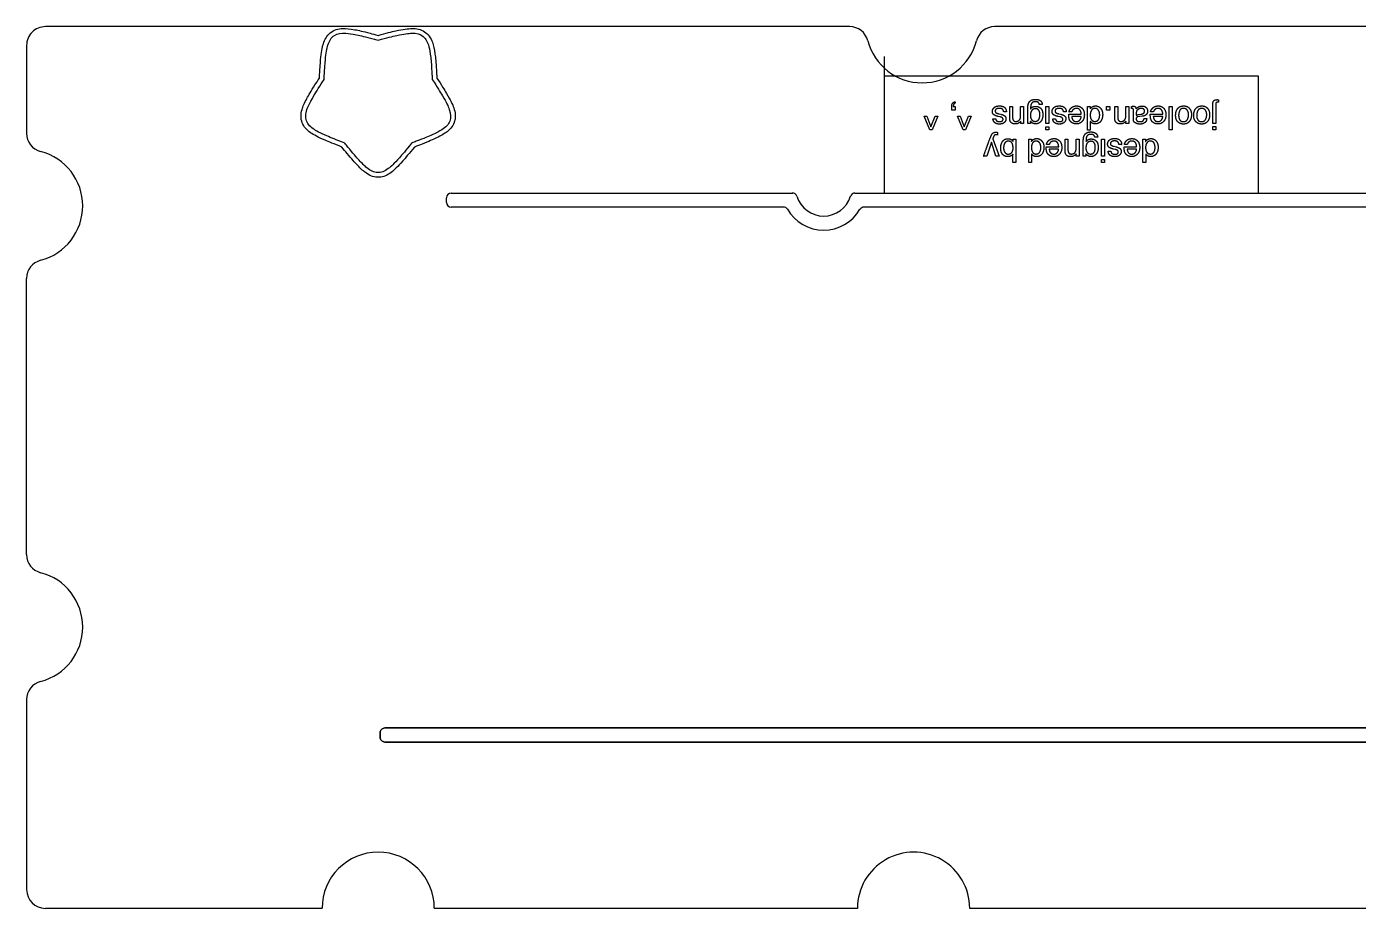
# Model space of a CAD drawing. Header units: millimetres. Extents: x -285 to -1, y 5 to 99.
# Drawn here: x -285.2 to -142.9, y 4.6 to 98.8 of the extents above; entities that cross this region are included whole.
import ezdxf

# ---------------------------------------------------------------- set-up
doc = ezdxf.new("R2010")
doc.units = ezdxf.units.MM
doc.layers.get('0').update_dxf_attribs({"linetype": 'CONTINUOUS'})

msp = doc.modelspace()

# ---------------------------------------------------------------- linework, layer by layer
for p, q in [((-197.23, 98.77), (-283.21, 98.77)), ((-102.23, 98.77), (-181.74, 98.77)), ((-285.21, 96.77), (-285.21, 87.37)), ((-193.55, 95.59), (-193.55, 83.59)), ((-186.33, 89.86), (-186.33, 90.2)), ((-185.97, 89.86), (-186.33, 89.86)), ((-186.15, 90.23), (-185.97, 90.23)), ((-185.97, 90.75), (-185.97, 90.59)), ((-185.97, 90.23), (-185.97, 89.86)), ((-180.13, 89.06), (-180.13, 90.23)), ((-180.13, 90.23), (-179.82, 90.23)), ((-179.82, 90.23), (-179.82, 89.08)), ((-178.96, 89.28), (-178.96, 90.23)), ((-178.96, 90.23), (-178.65, 90.23)), ((-178.65, 90.23), (-178.65, 88.41)), ((-178.19, 88.43), (-178.19, 90.08)), ((-176.65, 90.46), (-176.96, 90.46)), ((-176.25, 88.42), (-176.25, 90.23)), ((-176.25, 90.23), (-175.94, 90.23)), ((-175.94, 90.23), (-175.94, 88.42)), ((-171.8, 87.72), (-171.8, 90.23)), ((-171.8, 90.23), (-171.53, 90.23)), ((-171.53, 90.23), (-171.53, 89.98)), ((-169.78, 89.86), (-169.78, 90.23)), ((-169.78, 90.23), (-169.42, 90.23)), ((-169.42, 89.86), (-169.78, 89.86)), ((-169.42, 90.23), (-169.42, 89.86)), ((-168.9, 89.06), (-168.9, 90.23)), ((-168.9, 90.23), (-168.58, 90.23)), ((-168.58, 90.23), (-168.58, 89.08)), ((-167.72, 89.28), (-167.72, 90.23)), ((-167.72, 90.23), (-167.41, 90.23)), ((-167.41, 90.23), (-167.41, 88.41)), ((-167.11, 90.01), (-167.11, 90.24)), ((-166.91, 88.87), (-166.91, 89.92)), ((-163.07, 87.73), (-163.07, 90.23)), ((-163.07, 90.23), (-162.77, 90.23)), ((-162.77, 90.23), (-162.77, 87.73)), ((-158.41, 88.42), (-158.41, 90.5)), ((-158.11, 90.47), (-158.11, 88.42)), ((-157.82, 90.96), (-157.82, 90.69)), ((-188.68, 87.73), (-189.28, 89.2)), ((-189.28, 89.2), (-189, 89.2)), ((-189, 89.2), (-188.55, 88.07)), ((-188.55, 88.07), (-188.1, 89.2)), ((-187.82, 89.2), (-188.42, 87.73)), ((-188.1, 89.2), (-187.82, 89.2)), ((-185.11, 87.73), (-185.71, 89.2)), ((-185.71, 89.2), (-185.43, 89.2)), ((-185.43, 89.2), (-184.98, 88.07)), ((-184.98, 88.07), (-184.53, 89.2)), ((-184.25, 89.2), (-184.84, 87.73)), ((-184.53, 89.2), (-184.25, 89.2)), ((-181.92, 88.93), (-181.63, 88.93)), ((-181.16, 89.13), (-181.36, 89.18)), ((-181.31, 89.47), (-181.07, 89.41)), ((-180.48, 89.66), (-180.77, 89.66)), ((-178.94, 88.41), (-178.94, 88.67)), ((-178.65, 88.41), (-178.94, 88.41)), ((-177.91, 88.43), (-178.19, 88.43)), ((-177.91, 88.66), (-177.91, 88.43)), ((-175.94, 88.42), (-176.25, 88.42)), ((-175.52, 88.93), (-175.24, 88.93)), ((-174.76, 89.13), (-174.96, 89.18)), ((-174.92, 89.47), (-174.67, 89.41)), ((-174.08, 89.66), (-174.38, 89.66)), ((-173.82, 89.42), (-172.48, 89.42)), ((-173.49, 89.66), (-173.79, 89.66)), ((-172.49, 89.17), (-173.5, 89.17)), ((-171.51, 88.64), (-171.51, 87.72)), ((-167.7, 88.41), (-167.7, 88.67)), ((-167.41, 88.41), (-167.7, 88.41)), ((-166.6, 89.55), (-166.6, 89.3)), ((-165.96, 89.19), (-166.45, 89.13)), ((-166.28, 89.4), (-166.1, 89.42)), ((-165.77, 88.96), (-165.48, 88.96)), ((-165.1, 89.42), (-163.76, 89.42)), ((-164.77, 89.66), (-165.07, 89.66)), ((-163.77, 89.17), (-164.78, 89.17)), ((-158.11, 88.42), (-158.41, 88.42)), ((-188.42, 87.73), (-188.68, 87.73)), ((-184.84, 87.73), (-185.11, 87.73)), ((-181.42, 87.47), (-181.42, 87.19)), ((-176.25, 87.73), (-176.25, 88.08)), ((-176.25, 88.08), (-175.94, 88.08)), ((-175.94, 87.73), (-176.25, 87.73)), ((-175.94, 88.08), (-175.94, 87.73)), ((-171.51, 87.72), (-171.8, 87.72)), ((-170.72, 86.97), (-171.03, 86.97)), ((-162.77, 87.73), (-163.07, 87.73)), ((-158.41, 88.09), (-158.11, 88.09)), ((-158.41, 87.73), (-158.41, 88.09)), ((-158.11, 87.73), (-158.41, 87.73)), ((-158.11, 88.09), (-158.11, 87.73)), ((-182.09, 86.41), (-182.59, 84.92)), ((-181.61, 84.92), (-182.09, 86.41)), ((-181.93, 86.8), (-181.26, 84.92)), ((-179.77, 86.51), (-179.77, 86.75)), ((-179.77, 86.75), (-179.48, 86.75)), ((-179.48, 86.75), (-179.48, 84.24)), ((-178.09, 84.24), (-178.09, 86.75)), ((-178.09, 86.75), (-177.81, 86.75)), ((-177.81, 86.75), (-177.81, 86.49)), ((-176.23, 85.93), (-174.89, 85.93)), ((-175.9, 86.17), (-176.2, 86.17)), ((-174.9, 85.69), (-175.91, 85.69)), ((-174.21, 85.58), (-174.21, 86.75)), ((-174.21, 86.75), (-173.9, 86.75)), ((-173.9, 86.75), (-173.9, 85.6)), ((-173.03, 85.79), (-173.03, 86.75)), ((-173.03, 86.75), (-172.72, 86.75)), ((-172.72, 86.75), (-172.72, 84.92)), ((-172.26, 84.94), (-172.26, 86.6)), ((-170.32, 84.93), (-170.32, 86.75)), ((-170.32, 86.75), (-170.01, 86.75)), ((-170.01, 86.75), (-170.01, 84.93)), ((-169.6, 85.45), (-169.31, 85.45)), ((-168.84, 85.64), (-169.04, 85.69)), ((-168.99, 85.99), (-168.75, 85.93)), ((-168.16, 86.17), (-168.45, 86.17)), ((-167.89, 85.93), (-166.56, 85.93)), ((-167.57, 86.17), (-167.87, 86.17)), ((-166.57, 85.69), (-167.58, 85.69)), ((-165.88, 84.24), (-165.88, 86.75)), ((-165.88, 86.75), (-165.6, 86.75)), ((-165.6, 86.75), (-165.6, 86.49)), ((-182.59, 84.92), (-182.92, 84.92)), ((-181.26, 84.92), (-181.61, 84.92)), ((-179.78, 84.24), (-179.78, 85.14)), ((-179.48, 84.24), (-179.78, 84.24)), ((-177.79, 84.24), (-178.09, 84.24)), ((-177.79, 85.16), (-177.79, 84.24)), ((-173.02, 84.92), (-173.02, 85.18)), ((-172.72, 84.92), (-173.02, 84.92)), ((-171.98, 84.94), (-172.26, 84.94)), ((-171.98, 85.17), (-171.98, 84.94)), ((-170.01, 84.93), (-170.32, 84.93)), ((-170.32, 84.25), (-170.32, 84.59)), ((-170.32, 84.59), (-170.01, 84.59)), ((-170.01, 84.25), (-170.32, 84.25)), ((-170.01, 84.59), (-170.01, 84.25)), ((-165.58, 84.24), (-165.88, 84.24)), ((-165.58, 85.16), (-165.58, 84.24)), ((-240.32, 79.99), (-240.32, 80.49)), ((-240.32, 79.99), (-240.32, 80.49)), ((-239.82, 80.99), (-230.32, 80.99)), ((-239.82, 80.99), (-230.32, 80.99)), ((-230.32, 80.99), (-203.32, 80.99)), ((-230.32, 80.99), (-203.32, 80.99)), ((-196.69, 80.99), (-89.05, 80.99)), ((-196.69, 80.99), (-89.05, 80.99)), ((-230.32, 79.49), (-239.82, 79.49)), ((-230.32, 79.49), (-239.82, 79.49)), ((-204.29, 79.49), (-230.32, 79.49)), ((-204.29, 79.49), (-230.32, 79.49)), ((-90.02, 79.49), (-195.72, 79.49)), ((-90.02, 79.49), (-195.72, 79.49)), ((-285.21, 42.37), (-285.21, 71.87)), ((-285.21, 26.87), (-285.21, 6.57)), ((-285.21, 26.87), (-285.21, 6.57)), ((-253.63, 4.57), (-283.21, 4.57)), ((-196.4, 4.57), (-241.63, 4.57)), ((-101.32, 4.57), (-184.4, 4.57))]:
    msp.add_line(p, q)
msp.add_lwpolyline([(-153.55, 93.48), (-193.55, 93.48), (-193.55, 80.99), (-153.55, 80.99)], close=True)
for points in [[(-246.92, 23.84), (-31.58, 23.84, -0.414213), (-31.08, 23.34), (-31.08, 22.84, -0.414214), (-31.58, 22.34), (-246.92, 22.34, -0.414214), (-247.42, 22.84), (-247.42, 23.34, -0.414214)], [(-31.08, 23.34, 0.414213), (-31.58, 23.84), (-246.92, 23.84, 0.414214), (-247.42, 23.34), (-247.42, 22.84, 0.414214), (-246.92, 22.34), (-31.58, 22.34, 0.414214), (-31.08, 22.84)]]:
    msp.add_lwpolyline(points, format="xyb", close=True)
for centre, radius, start, end in [((-283.21, 96.77), 2, 90, 180.0001), ((-283.21, 96.77), 2, 90, 180.0001), ((-197.23, 96.77), 2, 14.4775, 90), ((-181.74, 96.77), 2, 90, 165.5225), ((-189.48, 98.77), 6, 194.4775, 345.5225), ((-283.21, 87.37), 2, 180.0004, 255.5226), ((-285.21, 79.62), 6, -75.5224, 75.5226), ((-239.82, 80.49), 0.5, 90, 180), ((-239.82, 80.49), 0.5, 90, 180), ((-239.82, 79.99), 0.5, 180, 270), ((-239.82, 79.99), 0.5, 180, 270), ((-203.35, 80.5), 0.5, 16.9742, 89.9993), ((-203.35, 80.5), 0.5, 16.9742, 89.9993), ((-200.01, 81.52), 2.99, 196.9742, 343.0227), ((-200.01, 81.52), 2.99, 196.9742, 343.0227), ((-196.67, 80.49), 0.5, 89.9993, 163.0227), ((-196.67, 80.49), 0.5, 89.9993, 163.0227), ((-204.32, 79), 0.5, 30.3059, 89.9993), ((-204.32, 79), 0.5, 30.3059, 89.9993), ((-200.01, 81.52), 4.49, 210.3059, 329.6914), ((-200.01, 81.52), 4.49, 210.3059, 329.6914), ((-195.7, 78.99), 0.5, 89.9993, 149.6914), ((-195.7, 78.99), 0.5, 89.9993, 149.6914), ((-283.21, 71.87), 2, 104.4776, 180.0001), ((-283.21, 42.37), 2, 180.0001, 255.5226), ((-283.21, 42.37), 2, 180.0001, 255.5226), ((-285.21, 34.62), 6, -75.5224, 75.5226), ((-285.21, 34.62), 6, -75.5224, 75.5226), ((-283.21, 26.87), 2, 104.4776, 180.0001), ((-283.21, 26.87), 2, 104.4776, 180.0001), ((-247.63, 4.57), 6, 0.0186, 179.9814), ((-190.4, 4.57), 6, 0, 180.0001), ((-196.05, 6.57), 2, 340.529, 340.529), ((-283.21, 6.57), 2, 180.0001, 270), ((-283.21, 6.57), 2, 180.0001, 270)]:
    msp.add_arc(centre, radius, start, end)
for points, knots in [([(-253.91, 93.28), (-253.86, 94.21), (-253.82, 94.76), (-253.78, 95.21), (-253.7, 96.06), (-253.62, 96.52), (-253.49, 96.93), (-253.34, 97.41), (-253.12, 97.81), (-252.75, 98.12), (-252.37, 98.42), (-251.9, 98.55), (-251.41, 98.57), (-251.06, 98.58), (-250.68, 98.54), (-250.12, 98.44), (-249.72, 98.37), (-249.25, 98.26), (-248.49, 98.07), (-248.24, 98), (-247.96, 97.93), (-247.63, 97.84)], [0.0081316, 0.0081316, 0.0081316, 0.0081316, 0.093026, 0.093026, 0.093026, 0.2523277, 0.2523277, 0.2523277, 0.43574, 0.43574, 0.43574, 0.6231249, 0.6231249, 0.6231249, 0.7602229, 0.7602229, 0.7602229, 0.8577943, 0.8577943, 0.8577943, 0.889202, 0.889202, 0.889202, 0.889202]), ([(-253.91, 93.28), (-253.86, 94.21), (-253.82, 94.76), (-253.78, 95.21), (-253.7, 96.06), (-253.62, 96.52), (-253.49, 96.93), (-253.34, 97.41), (-253.12, 97.81), (-252.75, 98.12), (-252.37, 98.42), (-251.9, 98.55), (-251.41, 98.57), (-251.06, 98.58), (-250.68, 98.54), (-250.12, 98.44), (-249.72, 98.37), (-249.25, 98.26), (-248.49, 98.07), (-248.24, 98), (-247.96, 97.93), (-247.63, 97.84)], [0.0081316, 0.0081316, 0.0081316, 0.0081316, 0.093026, 0.093026, 0.093026, 0.2523277, 0.2523277, 0.2523277, 0.43574, 0.43574, 0.43574, 0.6231249, 0.6231249, 0.6231249, 0.7602229, 0.7602229, 0.7602229, 0.8577943, 0.8577943, 0.8577943, 0.889202, 0.889202, 0.889202, 0.889202]), ([(-247.63, 97.84), (-246.74, 98.08), (-246.2, 98.22), (-245.76, 98.32), (-244.92, 98.5), (-244.46, 98.56), (-244.03, 98.57), (-243.53, 98.58), (-243.08, 98.49), (-242.68, 98.23), (-242.27, 97.97), (-242, 97.56), (-241.83, 97.1), (-241.71, 96.76), (-241.63, 96.39), (-241.56, 95.83), (-241.5, 95.43), (-241.46, 94.95), (-241.41, 94.16), (-241.39, 93.91), (-241.38, 93.62), (-241.36, 93.28)], [-0.889202, -0.889202, -0.889202, -0.889202, -0.8042955, -0.8042955, -0.8042955, -0.6449944, -0.6449944, -0.6449944, -0.4615825, -0.4615825, -0.4615825, -0.2741971, -0.2741971, -0.2741971, -0.1370985, -0.1370985, -0.1370985, -0.0395265, -0.0395265, -0.0395265, -0.0081316, -0.0081316, -0.0081316, -0.0081316]), ([(-247.63, 97.84), (-246.74, 98.08), (-246.2, 98.22), (-245.76, 98.32), (-244.92, 98.5), (-244.46, 98.56), (-244.03, 98.57), (-243.53, 98.58), (-243.08, 98.49), (-242.68, 98.23), (-242.27, 97.97), (-242, 97.56), (-241.83, 97.1), (-241.71, 96.76), (-241.63, 96.39), (-241.56, 95.83), (-241.5, 95.43), (-241.46, 94.95), (-241.41, 94.16), (-241.39, 93.91), (-241.38, 93.62), (-241.36, 93.28)], [-0.889202, -0.889202, -0.889202, -0.889202, -0.8042955, -0.8042955, -0.8042955, -0.6449944, -0.6449944, -0.6449944, -0.4615825, -0.4615825, -0.4615825, -0.2741971, -0.2741971, -0.2741971, -0.1370985, -0.1370985, -0.1370985, -0.0395265, -0.0395265, -0.0395265, -0.0081316, -0.0081316, -0.0081316, -0.0081316]), ([(-253.42, 93.12), (-253.37, 94.13), (-253.33, 94.7), (-253.28, 95.17), (-253.2, 96), (-253.12, 96.43), (-253.01, 96.79), (-252.86, 97.27), (-252.65, 97.61), (-252.31, 97.82), (-251.98, 98.03), (-251.6, 98.09), (-251.08, 98.06), (-250.79, 98.05), (-250.45, 98), (-249.94, 97.9), (-249.52, 97.81), (-249.01, 97.69), (-248.16, 97.46), (-248, 97.42), (-247.82, 97.37), (-247.63, 97.32)], [0.0040023, 0.0040023, 0.0040023, 0.0040023, 0.092977, 0.092977, 0.092977, 0.2530701, 0.2530701, 0.2530701, 0.4639777, 0.4639777, 0.4639777, 0.6673114, 0.6673114, 0.6673114, 0.7823161, 0.7823161, 0.7823161, 0.875819, 0.875819, 0.875819, 0.8933248, 0.8933248, 0.8933248, 0.8933248]), ([(-253.42, 93.12), (-253.37, 94.13), (-253.33, 94.7), (-253.28, 95.17), (-253.2, 96), (-253.12, 96.43), (-253.01, 96.79), (-252.86, 97.27), (-252.65, 97.61), (-252.31, 97.82), (-251.98, 98.03), (-251.6, 98.09), (-251.08, 98.06), (-250.79, 98.05), (-250.45, 98), (-249.94, 97.9), (-249.52, 97.81), (-249.01, 97.69), (-248.16, 97.46), (-248, 97.42), (-247.82, 97.37), (-247.63, 97.32)], [0.0040023, 0.0040023, 0.0040023, 0.0040023, 0.092977, 0.092977, 0.092977, 0.2530701, 0.2530701, 0.2530701, 0.4639777, 0.4639777, 0.4639777, 0.6673114, 0.6673114, 0.6673114, 0.7823161, 0.7823161, 0.7823161, 0.875819, 0.875819, 0.875819, 0.8933248, 0.8933248, 0.8933248, 0.8933248]), ([(-247.63, 97.32), (-246.66, 97.59), (-246.1, 97.73), (-245.65, 97.83), (-244.83, 98.01), (-244.4, 98.06), (-244.02, 98.07), (-243.52, 98.08), (-243.13, 97.98), (-242.82, 97.72), (-242.52, 97.47), (-242.34, 97.13), (-242.21, 96.63), (-242.14, 96.34), (-242.08, 96), (-242.02, 95.49), (-241.97, 95.06), (-241.93, 94.54), (-241.88, 93.66), (-241.87, 93.5), (-241.86, 93.32), (-241.85, 93.12)], [-0.8933248, -0.8933248, -0.8933248, -0.8933248, -0.8043445, -0.8043445, -0.8043445, -0.6442522, -0.6442522, -0.6442522, -0.4333501, -0.4333501, -0.4333501, -0.230015, -0.230015, -0.230015, -0.1150075, -0.1150075, -0.1150075, -0.0215037, -0.0215037, -0.0215037, -0.0040023, -0.0040023, -0.0040023, -0.0040023]), ([(-247.63, 97.32), (-246.66, 97.59), (-246.1, 97.73), (-245.65, 97.83), (-244.83, 98.01), (-244.4, 98.06), (-244.02, 98.07), (-243.52, 98.08), (-243.13, 97.98), (-242.82, 97.72), (-242.52, 97.47), (-242.34, 97.13), (-242.21, 96.63), (-242.14, 96.34), (-242.08, 96), (-242.02, 95.49), (-241.97, 95.06), (-241.93, 94.54), (-241.88, 93.66), (-241.87, 93.5), (-241.86, 93.32), (-241.85, 93.12)], [-0.8933248, -0.8933248, -0.8933248, -0.8933248, -0.8043445, -0.8043445, -0.8043445, -0.6442522, -0.6442522, -0.6442522, -0.4333501, -0.4333501, -0.4333501, -0.230015, -0.230015, -0.230015, -0.1150075, -0.1150075, -0.1150075, -0.0215037, -0.0215037, -0.0215037, -0.0040023, -0.0040023, -0.0040023, -0.0040023]), ([(-251.51, 85.91), (-252.38, 86.24), (-252.89, 86.45), (-253.31, 86.63), (-254.09, 86.97), (-254.5, 87.19), (-254.86, 87.44), (-255.26, 87.72), (-255.58, 88.06), (-255.75, 88.5), (-255.93, 88.96), (-255.9, 89.45), (-255.77, 89.92), (-255.67, 90.26), (-255.52, 90.61), (-255.25, 91.11), (-255.05, 91.46), (-254.81, 91.88), (-254.39, 92.54), (-254.25, 92.76), (-254.09, 93), (-253.91, 93.28)], [0.0081242, 0.0081242, 0.0081242, 0.0081242, 0.0930043, 0.0930043, 0.0930043, 0.2522611, 0.2522611, 0.2522611, 0.4355936, 0.4355936, 0.4355936, 0.6228768, 0.6228768, 0.6228768, 0.7598453, 0.7598453, 0.7598453, 0.8573902, 0.8573902, 0.8573902, 0.8886786, 0.8886786, 0.8886786, 0.8886786]), ([(-251.51, 85.91), (-252.38, 86.24), (-252.89, 86.45), (-253.31, 86.63), (-254.09, 86.97), (-254.5, 87.19), (-254.86, 87.44), (-255.26, 87.72), (-255.58, 88.06), (-255.75, 88.5), (-255.93, 88.96), (-255.9, 89.45), (-255.77, 89.92), (-255.67, 90.26), (-255.52, 90.61), (-255.25, 91.11), (-255.05, 91.46), (-254.81, 91.88), (-254.39, 92.54), (-254.25, 92.76), (-254.09, 93), (-253.91, 93.28)], [0.0081242, 0.0081242, 0.0081242, 0.0081242, 0.0930043, 0.0930043, 0.0930043, 0.2522611, 0.2522611, 0.2522611, 0.4355936, 0.4355936, 0.4355936, 0.6228768, 0.6228768, 0.6228768, 0.7598453, 0.7598453, 0.7598453, 0.8573902, 0.8573902, 0.8573902, 0.8886786, 0.8886786, 0.8886786, 0.8886786]), ([(-251.21, 86.33), (-252.15, 86.68), (-252.68, 86.9), (-253.11, 87.09), (-253.88, 87.42), (-254.26, 87.63), (-254.57, 87.85), (-254.98, 88.14), (-255.23, 88.44), (-255.33, 88.84), (-255.43, 89.21), (-255.37, 89.59), (-255.18, 90.08), (-255.08, 90.35), (-254.93, 90.66), (-254.67, 91.11), (-254.46, 91.48), (-254.19, 91.93), (-253.71, 92.67), (-253.62, 92.81), (-253.52, 92.96), (-253.42, 93.12)], [0.0039987, 0.0039987, 0.0039987, 0.0039987, 0.0929553, 0.0929553, 0.0929553, 0.2530028, 0.2530028, 0.2530028, 0.4638343, 0.4638343, 0.4638343, 0.667058, 0.667058, 0.667058, 0.7819359, 0.7819359, 0.7819359, 0.8754113, 0.8754113, 0.8754113, 0.8928099, 0.8928099, 0.8928099, 0.8928099]), ([(-251.21, 86.33), (-252.15, 86.68), (-252.68, 86.9), (-253.11, 87.09), (-253.88, 87.42), (-254.26, 87.63), (-254.57, 87.85), (-254.98, 88.14), (-255.23, 88.44), (-255.33, 88.84), (-255.43, 89.21), (-255.37, 89.59), (-255.18, 90.08), (-255.08, 90.35), (-254.93, 90.66), (-254.67, 91.11), (-254.46, 91.48), (-254.19, 91.93), (-253.71, 92.67), (-253.62, 92.81), (-253.52, 92.96), (-253.42, 93.12)], [0.0039987, 0.0039987, 0.0039987, 0.0039987, 0.0929553, 0.0929553, 0.0929553, 0.2530028, 0.2530028, 0.2530028, 0.4638343, 0.4638343, 0.4638343, 0.667058, 0.667058, 0.667058, 0.7819359, 0.7819359, 0.7819359, 0.8754113, 0.8754113, 0.8754113, 0.8928099, 0.8928099, 0.8928099, 0.8928099]), ([(-241.85, 93.12), (-241.3, 92.28), (-241, 91.79), (-240.76, 91.39), (-240.33, 90.67), (-240.15, 90.27), (-240.03, 89.91), (-239.86, 89.44), (-239.84, 89.04), (-239.99, 88.67), (-240.13, 88.31), (-240.4, 88.03), (-240.84, 87.75), (-241.09, 87.59), (-241.39, 87.43), (-241.87, 87.22), (-242.25, 87.04), (-242.74, 86.84), (-243.56, 86.52), (-243.71, 86.46), (-243.88, 86.4), (-244.06, 86.33)], [-0.8928099, -0.8928099, -0.8928099, -0.8928099, -0.8038455, -0.8038455, -0.8038455, -0.6437786, -0.6437786, -0.6437786, -0.4328218, -0.4328218, -0.4328218, -0.2296306, -0.2296306, -0.2296306, -0.1148153, -0.1148153, -0.1148153, -0.0213623, -0.0213623, -0.0213623, -0.0039987, -0.0039987, -0.0039987, -0.0039987]), ([(-241.85, 93.12), (-241.3, 92.28), (-241, 91.79), (-240.76, 91.39), (-240.33, 90.67), (-240.15, 90.27), (-240.03, 89.91), (-239.86, 89.44), (-239.84, 89.04), (-239.99, 88.67), (-240.13, 88.31), (-240.4, 88.03), (-240.84, 87.75), (-241.09, 87.59), (-241.39, 87.43), (-241.87, 87.22), (-242.25, 87.04), (-242.74, 86.84), (-243.56, 86.52), (-243.71, 86.46), (-243.88, 86.4), (-244.06, 86.33)], [-0.8928099, -0.8928099, -0.8928099, -0.8928099, -0.8038455, -0.8038455, -0.8038455, -0.6437786, -0.6437786, -0.6437786, -0.4328218, -0.4328218, -0.4328218, -0.2296306, -0.2296306, -0.2296306, -0.1148153, -0.1148153, -0.1148153, -0.0213623, -0.0213623, -0.0213623, -0.0039987, -0.0039987, -0.0039987, -0.0039987]), ([(-241.36, 93.28), (-240.85, 92.51), (-240.56, 92.04), (-240.33, 91.64), (-239.89, 90.91), (-239.69, 90.49), (-239.55, 90.08), (-239.39, 89.61), (-239.33, 89.15), (-239.46, 88.69), (-239.58, 88.22), (-239.89, 87.84), (-240.27, 87.54), (-240.56, 87.32), (-240.89, 87.13), (-241.4, 86.88), (-241.76, 86.71), (-242.2, 86.51), (-242.94, 86.23), (-243.17, 86.13), (-243.44, 86.03), (-243.76, 85.91)], [-0.8886786, -0.8886786, -0.8886786, -0.8886786, -0.8037964, -0.8037964, -0.8037964, -0.6445261, -0.6445261, -0.6445261, -0.4611844, -0.4611844, -0.4611844, -0.2739123, -0.2739123, -0.2739123, -0.1369561, -0.1369561, -0.1369561, -0.0394248, -0.0394248, -0.0394248, -0.0081242, -0.0081242, -0.0081242, -0.0081242]), ([(-241.36, 93.28), (-240.85, 92.51), (-240.56, 92.04), (-240.33, 91.64), (-239.89, 90.91), (-239.69, 90.49), (-239.55, 90.08), (-239.39, 89.61), (-239.33, 89.15), (-239.46, 88.69), (-239.58, 88.22), (-239.89, 87.84), (-240.27, 87.54), (-240.56, 87.32), (-240.89, 87.13), (-241.4, 86.88), (-241.76, 86.71), (-242.2, 86.51), (-242.94, 86.23), (-243.17, 86.13), (-243.44, 86.03), (-243.76, 85.91)], [-0.8886786, -0.8886786, -0.8886786, -0.8886786, -0.8037964, -0.8037964, -0.8037964, -0.6445261, -0.6445261, -0.6445261, -0.4611844, -0.4611844, -0.4611844, -0.2739123, -0.2739123, -0.2739123, -0.1369561, -0.1369561, -0.1369561, -0.0394248, -0.0394248, -0.0394248, -0.0081242, -0.0081242, -0.0081242, -0.0081242]), ([(-243.76, 85.91), (-244.34, 85.19), (-244.69, 84.76), (-245, 84.42), (-245.56, 83.78), (-245.9, 83.46), (-246.24, 83.2), (-246.64, 82.9), (-247.06, 82.7), (-247.53, 82.68), (-248.02, 82.65), (-248.48, 82.82), (-248.88, 83.1), (-249.18, 83.3), (-249.47, 83.55), (-249.85, 83.96), (-250.13, 84.25), (-250.45, 84.62), (-250.96, 85.23), (-251.12, 85.42), (-251.3, 85.64), (-251.51, 85.91)], [0.0081245, 0.0081245, 0.0081245, 0.0081245, 0.0930074, 0.0930074, 0.0930074, 0.2522781, 0.2522781, 0.2522781, 0.4356435, 0.4356435, 0.4356435, 0.6229744, 0.6229744, 0.6229744, 0.7600205, 0.7600205, 0.7600205, 0.857569, 0.857569, 0.857569, 0.8889419, 0.8889419, 0.8889419, 0.8889419]), ([(-243.76, 85.91), (-244.34, 85.19), (-244.69, 84.76), (-245, 84.42), (-245.56, 83.78), (-245.9, 83.46), (-246.24, 83.2), (-246.64, 82.9), (-247.06, 82.7), (-247.53, 82.68), (-248.02, 82.65), (-248.48, 82.82), (-248.88, 83.1), (-249.18, 83.3), (-249.47, 83.55), (-249.85, 83.96), (-250.13, 84.25), (-250.45, 84.62), (-250.96, 85.23), (-251.12, 85.42), (-251.3, 85.64), (-251.51, 85.91)], [0.0081245, 0.0081245, 0.0081245, 0.0081245, 0.0930074, 0.0930074, 0.0930074, 0.2522781, 0.2522781, 0.2522781, 0.4356435, 0.4356435, 0.4356435, 0.6229744, 0.6229744, 0.6229744, 0.7600205, 0.7600205, 0.7600205, 0.857569, 0.857569, 0.857569, 0.8889419, 0.8889419, 0.8889419, 0.8889419]), ([(-244.06, 86.33), (-244.69, 85.54), (-245.06, 85.1), (-245.37, 84.75), (-245.93, 84.12), (-246.24, 83.82), (-246.55, 83.6), (-246.95, 83.3), (-247.32, 83.15), (-247.72, 83.18), (-248.11, 83.2), (-248.45, 83.37), (-248.86, 83.7), (-249.08, 83.89), (-249.33, 84.13), (-249.68, 84.51), (-249.97, 84.83), (-250.31, 85.22), (-250.87, 85.91), (-250.97, 86.04), (-251.08, 86.17), (-251.21, 86.33)], [0.0039988, 0.0039988, 0.0039988, 0.0039988, 0.0929585, 0.0929585, 0.0929585, 0.2530208, 0.2530208, 0.2530208, 0.4638917, 0.4638917, 0.4638917, 0.6671668, 0.6671668, 0.6671668, 0.7821167, 0.7821167, 0.7821167, 0.8755957, 0.8755957, 0.8755957, 0.8930677, 0.8930677, 0.8930677, 0.8930677]), ([(-244.06, 86.33), (-244.69, 85.54), (-245.06, 85.1), (-245.37, 84.75), (-245.93, 84.12), (-246.24, 83.82), (-246.55, 83.6), (-246.95, 83.3), (-247.32, 83.15), (-247.72, 83.18), (-248.11, 83.2), (-248.45, 83.37), (-248.86, 83.7), (-249.08, 83.89), (-249.33, 84.13), (-249.68, 84.51), (-249.97, 84.83), (-250.31, 85.22), (-250.87, 85.91), (-250.97, 86.04), (-251.08, 86.17), (-251.21, 86.33)], [0.0039988, 0.0039988, 0.0039988, 0.0039988, 0.0929585, 0.0929585, 0.0929585, 0.2530208, 0.2530208, 0.2530208, 0.4638917, 0.4638917, 0.4638917, 0.6671668, 0.6671668, 0.6671668, 0.7821167, 0.7821167, 0.7821167, 0.8755957, 0.8755957, 0.8755957, 0.8930677, 0.8930677, 0.8930677, 0.8930677])]:
    msp.add_open_spline(points, degree=3, knots=knots)
for points in [[(-186.33, 90.2), (-186.33, 90.41), (-186.25, 90.56)], [(-186.25, 90.56), (-186.17, 90.71), (-185.97, 90.75)], [(-186.13, 90.42), (-186.16, 90.35), (-186.16, 90.27)], [(-186.16, 90.27), (-186.16, 90.26), (-186.16, 90.25)], [(-186.16, 90.25), (-186.16, 90.24), (-186.15, 90.23)], [(-185.97, 90.59), (-186.08, 90.57), (-186.13, 90.42)], [(-181.98, 89.7), (-181.98, 89.95), (-181.79, 90.12)], [(-181.8, 89.33), (-181.98, 89.45), (-181.98, 89.7)], [(-181.79, 90.12), (-181.61, 90.3), (-181.23, 90.3)], [(-181.55, 89.97), (-181.68, 89.89), (-181.68, 89.74)], [(-181.68, 89.74), (-181.68, 89.62), (-181.57, 89.56)], [(-181.25, 90.04), (-181.42, 90.04), (-181.55, 89.97)], [(-180.85, 89.89), (-180.96, 90.04), (-181.25, 90.04)], [(-181.23, 90.3), (-180.83, 90.3), (-180.66, 90.12)], [(-180.77, 89.66), (-180.78, 89.81), (-180.85, 89.89)], [(-180.66, 90.12), (-180.49, 89.93), (-180.48, 89.66)], [(-178.19, 90.08), (-178.19, 90.43), (-178.09, 90.63)], [(-178.09, 90.63), (-177.9, 91), (-177.37, 91)], [(-177.83, 89.71), (-177.91, 89.54), (-177.91, 89.31)], [(-177.83, 90.5), (-177.9, 90.35), (-177.89, 89.98)], [(-177.89, 89.98), (-177.8, 90.12), (-177.67, 90.19)], [(-177.37, 90.75), (-177.72, 90.75), (-177.83, 90.5)], [(-177.37, 90), (-177.7, 90), (-177.83, 89.71)], [(-177.67, 90.19), (-177.54, 90.25), (-177.33, 90.25)], [(-177.37, 91), (-177.07, 91), (-176.87, 90.87)], [(-177.05, 90.65), (-177.15, 90.75), (-177.37, 90.75)], [(-177.03, 89.84), (-177.15, 90), (-177.37, 90)], [(-177.33, 90.25), (-177.03, 90.25), (-176.81, 90.04)], [(-176.96, 90.46), (-176.98, 90.58), (-177.05, 90.65)], [(-176.9, 89.37), (-176.9, 89.68), (-177.03, 89.84)], [(-176.87, 90.87), (-176.67, 90.74), (-176.65, 90.46)], [(-176.81, 90.04), (-176.59, 89.83), (-176.59, 89.35)], [(-175.59, 89.7), (-175.59, 89.95), (-175.4, 90.12)], [(-175.41, 89.33), (-175.59, 89.45), (-175.59, 89.7)], [(-175.4, 90.12), (-175.22, 90.3), (-174.84, 90.3)], [(-175.15, 89.97), (-175.28, 89.89), (-175.28, 89.74)], [(-175.28, 89.74), (-175.28, 89.62), (-175.18, 89.56)], [(-174.85, 90.04), (-175.02, 90.04), (-175.15, 89.97)], [(-174.45, 89.89), (-174.57, 90.04), (-174.85, 90.04)], [(-174.84, 90.3), (-174.43, 90.3), (-174.26, 90.12)], [(-174.38, 89.66), (-174.39, 89.81), (-174.45, 89.89)], [(-174.26, 90.12), (-174.09, 89.93), (-174.08, 89.66)], [(-173.79, 89.66), (-173.78, 89.76), (-173.71, 89.88)], [(-173.71, 89.88), (-173.65, 90.01), (-173.56, 90.08)], [(-173.56, 90.08), (-173.42, 90.22), (-173.22, 90.27)], [(-173.38, 89.87), (-173.46, 89.78), (-173.49, 89.66)], [(-172.99, 90.03), (-173.23, 90.03), (-173.38, 89.87)], [(-173.22, 90.27), (-173.11, 90.3), (-172.97, 90.3)], [(-172.61, 89.86), (-172.74, 90.03), (-172.99, 90.03)], [(-172.97, 90.3), (-172.63, 90.3), (-172.39, 90.05)], [(-172.48, 89.42), (-172.49, 89.69), (-172.61, 89.86)], [(-172.39, 90.05), (-172.15, 89.8), (-172.15, 89.35)], [(-171.53, 89.98), (-171.42, 90.15), (-171.27, 90.22)], [(-171.38, 89.85), (-171.52, 89.66), (-171.52, 89.32)], [(-171.03, 90.03), (-171.25, 90.03), (-171.38, 89.85)], [(-171.27, 90.22), (-171.13, 90.3), (-170.94, 90.3)], [(-170.64, 89.83), (-170.76, 90.03), (-171.03, 90.03)], [(-170.94, 90.3), (-170.63, 90.3), (-170.41, 90.04)], [(-170.51, 89.34), (-170.51, 89.63), (-170.64, 89.83)], [(-170.41, 90.04), (-170.19, 89.78), (-170.19, 89.36)], [(-167.11, 90.24), (-167.04, 90.26), (-167, 90.27)], [(-167.06, 90.02), (-167.08, 90.02), (-167.11, 90.01)], [(-167.01, 90.02), (-167.03, 90.02), (-167.06, 90.02)], [(-166.93, 89.99), (-166.95, 90.02), (-167.01, 90.02)], [(-167, 90.27), (-166.96, 90.27), (-166.9, 90.27)], [(-166.91, 89.92), (-166.91, 89.97), (-166.93, 89.99)], [(-166.9, 90.27), (-166.74, 90.27), (-166.67, 90.16)], [(-166.67, 90.16), (-166.63, 90.1), (-166.62, 89.99)], [(-166.62, 89.99), (-166.52, 90.11), (-166.35, 90.2)], [(-166.35, 89.96), (-166.6, 89.83), (-166.6, 89.55)], [(-166.35, 90.2), (-166.17, 90.29), (-165.96, 90.29)], [(-166.03, 90.03), (-166.19, 90.03), (-166.35, 89.96)], [(-165.8, 89.96), (-165.9, 90.03), (-166.03, 90.03)], [(-165.96, 90.29), (-165.71, 90.29), (-165.55, 90.14)], [(-165.85, 89.49), (-165.71, 89.57), (-165.71, 89.75)], [(-165.71, 89.75), (-165.71, 89.88), (-165.8, 89.96)], [(-165.55, 90.14), (-165.39, 89.98), (-165.39, 89.75)], [(-165.39, 89.75), (-165.39, 89.5), (-165.54, 89.36)], [(-165.07, 89.66), (-165.06, 89.76), (-164.99, 89.88)], [(-164.99, 89.88), (-164.92, 90.01), (-164.84, 90.08)], [(-164.84, 90.08), (-164.7, 90.22), (-164.49, 90.27)], [(-164.65, 89.87), (-164.73, 89.78), (-164.77, 89.66)], [(-164.27, 90.03), (-164.51, 90.03), (-164.65, 89.87)], [(-164.49, 90.27), (-164.38, 90.3), (-164.24, 90.3)], [(-163.89, 89.86), (-164.01, 90.03), (-164.27, 90.03)], [(-164.24, 90.3), (-163.9, 90.3), (-163.67, 90.05)], [(-163.76, 89.42), (-163.77, 89.69), (-163.89, 89.86)], [(-163.67, 90.05), (-163.43, 89.8), (-163.43, 89.35)], [(-162.39, 89.28), (-162.39, 89.72), (-162.18, 90.01)], [(-162.18, 90.01), (-161.97, 90.3), (-161.51, 90.3)], [(-161.96, 89.8), (-162.07, 89.57), (-162.07, 89.29)], [(-161.54, 90.03), (-161.85, 90.03), (-161.96, 89.8)], [(-161.14, 89.84), (-161.27, 90.03), (-161.54, 90.03)], [(-161.51, 90.3), (-161.14, 90.3), (-160.92, 90.04)], [(-161.01, 89.35), (-161.01, 89.65), (-161.14, 89.84)], [(-160.92, 90.04), (-160.7, 89.79), (-160.7, 89.36)], [(-160.46, 89.28), (-160.46, 89.72), (-160.24, 90.01)], [(-160.24, 90.01), (-160.03, 90.3), (-159.58, 90.3)], [(-160.02, 89.8), (-160.14, 89.57), (-160.14, 89.29)], [(-159.61, 90.03), (-159.91, 90.03), (-160.02, 89.8)], [(-159.2, 89.84), (-159.33, 90.03), (-159.61, 90.03)], [(-159.58, 90.3), (-159.2, 90.3), (-158.98, 90.04)], [(-159.07, 89.35), (-159.07, 89.65), (-159.2, 89.84)], [(-158.98, 90.04), (-158.76, 89.79), (-158.76, 89.36)], [(-158.41, 90.5), (-158.41, 90.7), (-158.35, 90.8)], [(-158.35, 90.8), (-158.24, 90.97), (-157.94, 90.97)], [(-158.07, 90.65), (-158.11, 90.63), (-158.11, 90.47)], [(-157.82, 90.69), (-158.02, 90.69), (-158.07, 90.65)], [(-157.94, 90.97), (-157.92, 90.97), (-157.9, 90.96)], [(-157.9, 90.96), (-157.87, 90.96), (-157.82, 90.96)], [(-181.81, 88.6), (-181.92, 88.76), (-181.92, 88.93)], [(-181.21, 88.36), (-181.63, 88.36), (-181.81, 88.6)], [(-181.36, 89.18), (-181.69, 89.26), (-181.8, 89.33)], [(-181.63, 88.93), (-181.62, 88.83), (-181.56, 88.74)], [(-181.57, 89.56), (-181.51, 89.52), (-181.31, 89.47)], [(-181.56, 88.74), (-181.45, 88.62), (-181.19, 88.62)], [(-180.71, 88.52), (-180.9, 88.36), (-181.21, 88.36)], [(-181.19, 88.62), (-181.02, 88.62), (-180.93, 88.69)], [(-180.95, 89.06), (-181.02, 89.1), (-181.16, 89.13)], [(-181.07, 89.41), (-180.83, 89.35), (-180.72, 89.28)], [(-180.84, 88.86), (-180.84, 88.98), (-180.95, 89.06)], [(-180.93, 88.69), (-180.84, 88.76), (-180.84, 88.86)], [(-180.72, 89.28), (-180.53, 89.16), (-180.53, 88.94)], [(-180.53, 88.94), (-180.53, 88.68), (-180.71, 88.52)], [(-180.06, 88.64), (-180.13, 88.79), (-180.13, 89.06)], [(-179.54, 88.37), (-179.92, 88.37), (-180.06, 88.64)], [(-179.82, 89.08), (-179.82, 88.92), (-179.77, 88.81)], [(-179.77, 88.81), (-179.69, 88.64), (-179.48, 88.64)], [(-179.21, 88.44), (-179.36, 88.37), (-179.54, 88.37)], [(-179.48, 88.64), (-179.37, 88.64), (-179.3, 88.67)], [(-179.3, 88.67), (-179.17, 88.7), (-179.08, 88.82)], [(-178.94, 88.67), (-179.07, 88.51), (-179.21, 88.44)], [(-179.08, 88.82), (-179, 88.91), (-178.98, 89)], [(-178.98, 89), (-178.96, 89.1), (-178.96, 89.28)], [(-177.91, 89.31), (-177.91, 88.97), (-177.77, 88.81)], [(-177.73, 88.48), (-177.82, 88.54), (-177.91, 88.66)], [(-177.77, 88.81), (-177.63, 88.65), (-177.41, 88.65)], [(-177.35, 88.38), (-177.57, 88.38), (-177.73, 88.48)], [(-177.41, 88.65), (-177.09, 88.65), (-176.97, 88.95)], [(-176.81, 88.63), (-177.04, 88.38), (-177.35, 88.38)], [(-176.97, 88.95), (-176.9, 89.11), (-176.9, 89.37)], [(-176.59, 89.35), (-176.59, 88.89), (-176.81, 88.63)], [(-175.41, 88.6), (-175.53, 88.76), (-175.52, 88.93)], [(-174.96, 89.18), (-175.29, 89.26), (-175.41, 89.33)], [(-174.82, 88.36), (-175.23, 88.36), (-175.41, 88.6)], [(-175.24, 88.93), (-175.23, 88.83), (-175.16, 88.74)], [(-175.18, 89.56), (-175.11, 89.52), (-174.92, 89.47)], [(-175.16, 88.74), (-175.06, 88.62), (-174.8, 88.62)], [(-174.32, 88.52), (-174.51, 88.36), (-174.82, 88.36)], [(-174.8, 88.62), (-174.62, 88.62), (-174.53, 88.69)], [(-174.56, 89.06), (-174.63, 89.1), (-174.76, 89.13)], [(-174.67, 89.41), (-174.44, 89.35), (-174.33, 89.28)], [(-174.44, 88.86), (-174.44, 88.98), (-174.56, 89.06)], [(-174.53, 88.69), (-174.44, 88.76), (-174.44, 88.86)], [(-174.33, 89.28), (-174.13, 89.16), (-174.13, 88.94)], [(-174.13, 88.94), (-174.13, 88.68), (-174.32, 88.52)], [(-173.79, 89.02), (-173.82, 89.14), (-173.82, 89.42)], [(-173.67, 88.69), (-173.76, 88.83), (-173.79, 89.02)], [(-173.39, 88.46), (-173.57, 88.55), (-173.67, 88.69)], [(-173.5, 89.17), (-173.48, 88.98), (-173.42, 88.86)], [(-173.42, 88.86), (-173.29, 88.63), (-173, 88.63)], [(-173.01, 88.37), (-173.21, 88.37), (-173.39, 88.46)], [(-172.39, 88.64), (-172.63, 88.37), (-173.01, 88.37)], [(-173, 88.63), (-172.78, 88.63), (-172.64, 88.79)], [(-172.64, 88.79), (-172.5, 88.94), (-172.49, 89.17)], [(-172.15, 89.35), (-172.15, 88.92), (-172.39, 88.64)], [(-171.52, 89.32), (-171.52, 88.98), (-171.38, 88.81)], [(-171.32, 88.46), (-171.4, 88.52), (-171.51, 88.64)], [(-171.38, 88.81), (-171.24, 88.64), (-171.03, 88.64)], [(-170.97, 88.38), (-171.18, 88.38), (-171.32, 88.46)], [(-171.03, 88.64), (-170.8, 88.64), (-170.65, 88.82)], [(-170.39, 88.67), (-170.59, 88.38), (-170.97, 88.38)], [(-170.65, 88.82), (-170.51, 89), (-170.51, 89.34)], [(-170.19, 89.36), (-170.19, 88.96), (-170.39, 88.67)], [(-168.82, 88.64), (-168.9, 88.79), (-168.9, 89.06)], [(-168.3, 88.37), (-168.68, 88.37), (-168.82, 88.64)], [(-168.58, 89.08), (-168.58, 88.92), (-168.53, 88.81)], [(-168.53, 88.81), (-168.45, 88.64), (-168.24, 88.64)], [(-167.98, 88.44), (-168.12, 88.37), (-168.3, 88.37)], [(-168.24, 88.64), (-168.13, 88.64), (-168.06, 88.67)], [(-168.06, 88.67), (-167.93, 88.7), (-167.84, 88.82)], [(-167.7, 88.67), (-167.83, 88.51), (-167.98, 88.44)], [(-167.84, 88.82), (-167.76, 88.91), (-167.74, 89)], [(-167.74, 89), (-167.72, 89.1), (-167.72, 89.28)], [(-166.71, 88.49), (-166.91, 88.61), (-166.91, 88.87)], [(-166.19, 88.36), (-166.51, 88.36), (-166.71, 88.49)], [(-166.59, 89.04), (-166.61, 89), (-166.61, 88.92)], [(-166.61, 88.92), (-166.61, 88.76), (-166.5, 88.69)], [(-166.6, 89.3), (-166.55, 89.34), (-166.46, 89.36)], [(-166.45, 89.13), (-166.55, 89.11), (-166.59, 89.04)], [(-166.5, 88.69), (-166.39, 88.62), (-166.18, 88.62)], [(-166.46, 89.36), (-166.37, 89.39), (-166.28, 89.4)], [(-165.7, 88.5), (-165.91, 88.36), (-166.19, 88.36)], [(-166.18, 88.62), (-165.94, 88.62), (-165.84, 88.75)], [(-166.1, 89.42), (-165.93, 89.44), (-165.85, 89.49)], [(-165.54, 89.36), (-165.7, 89.22), (-165.96, 89.19)], [(-165.84, 88.75), (-165.78, 88.82), (-165.77, 88.96)], [(-165.48, 88.96), (-165.49, 88.63), (-165.7, 88.5)], [(-165.07, 89.02), (-165.1, 89.14), (-165.1, 89.42)], [(-164.95, 88.69), (-165.04, 88.83), (-165.07, 89.02)], [(-164.67, 88.46), (-164.85, 88.55), (-164.95, 88.69)], [(-164.78, 89.17), (-164.76, 88.98), (-164.69, 88.86)], [(-164.69, 88.86), (-164.57, 88.63), (-164.27, 88.63)], [(-164.29, 88.37), (-164.49, 88.37), (-164.67, 88.46)], [(-163.67, 88.64), (-163.91, 88.37), (-164.29, 88.37)], [(-164.27, 88.63), (-164.06, 88.63), (-163.92, 88.79)], [(-163.92, 88.79), (-163.78, 88.94), (-163.77, 89.17)], [(-163.43, 89.35), (-163.43, 88.92), (-163.67, 88.64)], [(-162.15, 88.59), (-162.39, 88.83), (-162.39, 89.28)], [(-161.56, 88.36), (-161.91, 88.36), (-162.15, 88.59)], [(-162.07, 89.29), (-162.07, 89.03), (-161.99, 88.87)], [(-161.99, 88.87), (-161.86, 88.62), (-161.55, 88.62)], [(-160.93, 88.63), (-161.16, 88.36), (-161.56, 88.36)], [(-161.55, 88.62), (-161.27, 88.62), (-161.14, 88.84)], [(-161.14, 88.84), (-161.01, 89.05), (-161.01, 89.35)], [(-160.7, 89.36), (-160.7, 88.9), (-160.93, 88.63)], [(-160.21, 88.59), (-160.46, 88.83), (-160.46, 89.28)], [(-159.62, 88.36), (-159.97, 88.36), (-160.21, 88.59)], [(-160.14, 89.29), (-160.14, 89.03), (-160.05, 88.87)], [(-160.05, 88.87), (-159.93, 88.62), (-159.61, 88.62)], [(-158.99, 88.63), (-159.22, 88.36), (-159.62, 88.36)], [(-159.61, 88.62), (-159.33, 88.62), (-159.2, 88.84)], [(-159.2, 88.84), (-159.07, 89.05), (-159.07, 89.35)], [(-158.76, 89.36), (-158.76, 88.9), (-158.99, 88.63)], [(-182.36, 86.49), (-182.09, 87.19), (-181.98, 87.34)], [(-181.98, 87.34), (-181.87, 87.49), (-181.61, 87.49)], [(-181.86, 86.99), (-181.91, 86.86), (-181.93, 86.8)], [(-181.79, 87.13), (-181.8, 87.11), (-181.86, 86.99)], [(-181.73, 87.19), (-181.77, 87.17), (-181.79, 87.13)], [(-181.6, 87.22), (-181.69, 87.22), (-181.73, 87.19)], [(-181.61, 87.49), (-181.54, 87.49), (-181.51, 87.49)], [(-181.54, 87.22), (-181.57, 87.22), (-181.6, 87.22)], [(-181.42, 87.19), (-181.5, 87.21), (-181.54, 87.22)], [(-181.51, 87.49), (-181.47, 87.48), (-181.42, 87.47)], [(-172.26, 86.6), (-172.26, 86.94), (-172.16, 87.15)], [(-172.16, 87.15), (-171.97, 87.52), (-171.44, 87.52)], [(-171.91, 87.01), (-171.97, 86.87), (-171.97, 86.49)], [(-171.45, 87.26), (-171.8, 87.26), (-171.91, 87.01)], [(-171.12, 87.16), (-171.23, 87.26), (-171.45, 87.26)], [(-171.44, 87.52), (-171.15, 87.52), (-170.95, 87.38)], [(-171.03, 86.97), (-171.06, 87.09), (-171.12, 87.16)], [(-170.95, 87.38), (-170.75, 87.25), (-170.72, 86.97)], [(-182.92, 84.92), (-182.86, 85.1), (-182.64, 85.72)], [(-182.64, 85.72), (-182.47, 86.19), (-182.36, 86.49)], [(-181.09, 85.8), (-181.09, 86.23), (-180.88, 86.52)], [(-180.88, 85.11), (-181.09, 85.34), (-181.09, 85.8)], [(-180.88, 86.52), (-180.67, 86.8), (-180.3, 86.8)], [(-180.65, 86.34), (-180.78, 86.14), (-180.78, 85.81)], [(-180.78, 85.81), (-180.78, 85.53), (-180.65, 85.34)], [(-180.28, 86.53), (-180.53, 86.53), (-180.65, 86.34)], [(-180.3, 86.8), (-180.09, 86.8), (-179.95, 86.7)], [(-179.83, 86.23), (-179.95, 86.53), (-180.28, 86.53)], [(-179.95, 86.7), (-179.86, 86.64), (-179.77, 86.51)], [(-179.92, 85.3), (-179.77, 85.46), (-179.77, 85.81)], [(-179.77, 85.81), (-179.77, 86.07), (-179.83, 86.23)], [(-177.81, 86.49), (-177.7, 86.66), (-177.56, 86.74)], [(-177.67, 86.36), (-177.8, 86.18), (-177.8, 85.84)], [(-177.8, 85.84), (-177.8, 85.49), (-177.66, 85.32)], [(-177.32, 86.54), (-177.53, 86.54), (-177.67, 86.36)], [(-177.56, 86.74), (-177.41, 86.81), (-177.22, 86.81)], [(-176.92, 86.35), (-177.04, 86.54), (-177.32, 86.54)], [(-177.22, 86.81), (-176.92, 86.81), (-176.7, 86.56)], [(-176.94, 85.33), (-176.8, 85.51), (-176.8, 85.86)], [(-176.8, 85.86), (-176.8, 86.15), (-176.92, 86.35)], [(-176.7, 86.56), (-176.47, 86.3), (-176.47, 85.87)], [(-176.47, 85.87), (-176.47, 85.47), (-176.67, 85.18)], [(-176.2, 85.53), (-176.23, 85.66), (-176.23, 85.93)], [(-176.2, 86.17), (-176.19, 86.27), (-176.12, 86.4)], [(-176.08, 85.21), (-176.17, 85.35), (-176.2, 85.53)], [(-176.12, 86.4), (-176.05, 86.52), (-175.97, 86.6)], [(-175.97, 86.6), (-175.83, 86.74), (-175.62, 86.78)], [(-175.91, 85.69), (-175.89, 85.49), (-175.82, 85.37)], [(-175.78, 86.39), (-175.86, 86.29), (-175.9, 86.17)], [(-175.4, 86.54), (-175.64, 86.54), (-175.78, 86.39)], [(-175.62, 86.78), (-175.51, 86.81), (-175.37, 86.81)], [(-175.02, 86.38), (-175.14, 86.54), (-175.4, 86.54)], [(-175.37, 86.81), (-175.03, 86.81), (-174.8, 86.56)], [(-175.05, 85.3), (-174.91, 85.45), (-174.9, 85.69)], [(-174.89, 85.93), (-174.9, 86.21), (-175.02, 86.38)], [(-174.8, 86.56), (-174.56, 86.32), (-174.56, 85.87)], [(-174.56, 85.87), (-174.56, 85.43), (-174.8, 85.16)], [(-174.14, 85.15), (-174.21, 85.3), (-174.21, 85.58)], [(-173.9, 85.6), (-173.9, 85.43), (-173.85, 85.33)], [(-173.15, 85.33), (-173.08, 85.42), (-173.05, 85.52)], [(-173.05, 85.52), (-173.03, 85.61), (-173.03, 85.79)], [(-171.91, 86.22), (-171.98, 86.05), (-171.98, 85.83)], [(-171.98, 85.83), (-171.98, 85.49), (-171.84, 85.32)], [(-171.97, 86.49), (-171.88, 86.63), (-171.75, 86.7)], [(-171.44, 86.52), (-171.77, 86.52), (-171.91, 86.22)], [(-171.75, 86.7), (-171.62, 86.77), (-171.41, 86.77)], [(-171.49, 85.16), (-171.16, 85.16), (-171.04, 85.46)], [(-171.1, 86.36), (-171.23, 86.52), (-171.44, 86.52)], [(-171.41, 86.77), (-171.11, 86.77), (-170.89, 86.56)], [(-170.98, 85.89), (-170.98, 86.2), (-171.1, 86.36)], [(-171.04, 85.46), (-170.98, 85.63), (-170.98, 85.89)], [(-170.89, 86.56), (-170.67, 86.35), (-170.67, 85.86)], [(-170.67, 85.86), (-170.67, 85.4), (-170.89, 85.15)], [(-169.66, 86.22), (-169.66, 86.46), (-169.48, 86.64)], [(-169.48, 85.85), (-169.66, 85.97), (-169.66, 86.22)], [(-169.49, 85.12), (-169.6, 85.27), (-169.6, 85.45)], [(-169.48, 86.64), (-169.29, 86.82), (-168.91, 86.82)], [(-169.04, 85.69), (-169.37, 85.77), (-169.48, 85.85)], [(-169.23, 86.48), (-169.36, 86.41), (-169.36, 86.25)], [(-169.36, 86.25), (-169.36, 86.14), (-169.25, 86.08)], [(-169.31, 85.45), (-169.3, 85.34), (-169.24, 85.26)], [(-169.25, 86.08), (-169.19, 86.04), (-168.99, 85.99)], [(-168.93, 86.56), (-169.1, 86.56), (-169.23, 86.48)], [(-168.53, 86.41), (-168.64, 86.56), (-168.93, 86.56)], [(-168.91, 86.82), (-168.51, 86.82), (-168.34, 86.63)], [(-168.64, 85.57), (-168.71, 85.61), (-168.84, 85.64)], [(-168.75, 85.93), (-168.52, 85.87), (-168.41, 85.8)], [(-168.52, 85.38), (-168.52, 85.5), (-168.64, 85.57)], [(-168.45, 86.17), (-168.47, 86.33), (-168.53, 86.41)], [(-168.41, 85.8), (-168.21, 85.67), (-168.21, 85.45)], [(-168.21, 85.45), (-168.21, 85.2), (-168.39, 85.04)], [(-168.34, 86.63), (-168.17, 86.45), (-168.16, 86.17)], [(-167.87, 85.53), (-167.89, 85.66), (-167.89, 85.93)], [(-167.87, 86.17), (-167.86, 86.27), (-167.79, 86.4)], [(-167.74, 85.21), (-167.84, 85.35), (-167.87, 85.53)], [(-167.79, 86.4), (-167.72, 86.52), (-167.64, 86.6)], [(-167.64, 86.6), (-167.5, 86.74), (-167.29, 86.78)], [(-167.58, 85.69), (-167.56, 85.49), (-167.49, 85.37)], [(-167.45, 86.39), (-167.53, 86.29), (-167.57, 86.17)], [(-167.07, 86.54), (-167.31, 86.54), (-167.45, 86.39)], [(-167.29, 86.78), (-167.18, 86.81), (-167.04, 86.81)], [(-166.69, 86.38), (-166.81, 86.54), (-167.07, 86.54)], [(-167.04, 86.81), (-166.7, 86.81), (-166.47, 86.56)], [(-166.72, 85.3), (-166.57, 85.45), (-166.57, 85.69)], [(-166.56, 85.93), (-166.57, 86.21), (-166.69, 86.38)], [(-166.47, 86.56), (-166.23, 86.32), (-166.23, 85.87)], [(-166.23, 85.87), (-166.23, 85.43), (-166.47, 85.16)], [(-165.6, 86.49), (-165.5, 86.66), (-165.35, 86.74)], [(-165.46, 86.36), (-165.6, 86.18), (-165.6, 85.84)], [(-165.6, 85.84), (-165.6, 85.49), (-165.45, 85.32)], [(-165.11, 86.54), (-165.32, 86.54), (-165.46, 86.36)], [(-165.35, 86.74), (-165.2, 86.81), (-165.01, 86.81)], [(-164.71, 86.35), (-164.84, 86.54), (-165.11, 86.54)], [(-165.01, 86.81), (-164.71, 86.81), (-164.49, 86.56)], [(-164.73, 85.33), (-164.59, 85.51), (-164.59, 85.86)], [(-164.59, 85.86), (-164.59, 86.15), (-164.71, 86.35)], [(-164.49, 86.56), (-164.26, 86.3), (-164.26, 85.87)], [(-164.26, 85.87), (-164.26, 85.47), (-164.47, 85.18)], [(-180.33, 84.88), (-180.67, 84.88), (-180.88, 85.11)], [(-180.65, 85.34), (-180.53, 85.15), (-180.29, 85.15)], [(-180.02, 84.95), (-180.16, 84.88), (-180.33, 84.88)], [(-180.29, 85.15), (-180.08, 85.15), (-179.92, 85.3)], [(-179.78, 85.14), (-179.88, 85.01), (-180.02, 84.95)], [(-177.61, 84.98), (-177.69, 85.03), (-177.79, 85.16)], [(-177.66, 85.32), (-177.52, 85.16), (-177.31, 85.16)], [(-177.26, 84.89), (-177.47, 84.89), (-177.61, 84.98)], [(-177.31, 85.16), (-177.08, 85.16), (-176.94, 85.33)], [(-176.67, 85.18), (-176.88, 84.89), (-177.26, 84.89)], [(-175.8, 84.97), (-175.98, 85.06), (-176.08, 85.21)], [(-175.82, 85.37), (-175.7, 85.15), (-175.4, 85.15)], [(-175.42, 84.88), (-175.62, 84.88), (-175.8, 84.97)], [(-174.8, 85.16), (-175.04, 84.88), (-175.42, 84.88)], [(-175.4, 85.15), (-175.19, 85.15), (-175.05, 85.3)], [(-173.61, 84.88), (-174, 84.88), (-174.14, 85.15)], [(-173.85, 85.33), (-173.77, 85.16), (-173.55, 85.16)], [(-173.29, 84.95), (-173.43, 84.88), (-173.61, 84.88)], [(-173.55, 85.16), (-173.44, 85.16), (-173.38, 85.18)], [(-173.38, 85.18), (-173.25, 85.22), (-173.15, 85.33)], [(-173.02, 85.18), (-173.15, 85.02), (-173.29, 84.95)], [(-171.8, 85), (-171.89, 85.06), (-171.98, 85.17)], [(-171.84, 85.32), (-171.7, 85.16), (-171.49, 85.16)], [(-171.43, 84.89), (-171.64, 84.89), (-171.8, 85)], [(-170.89, 85.15), (-171.11, 84.89), (-171.43, 84.89)], [(-168.9, 84.88), (-169.31, 84.88), (-169.49, 85.12)], [(-169.24, 85.26), (-169.13, 85.14), (-168.87, 85.14)], [(-168.39, 85.04), (-168.58, 84.88), (-168.9, 84.88)], [(-168.87, 85.14), (-168.7, 85.14), (-168.61, 85.2)], [(-168.61, 85.2), (-168.52, 85.27), (-168.52, 85.38)], [(-167.47, 84.97), (-167.65, 85.06), (-167.74, 85.21)], [(-167.49, 85.37), (-167.37, 85.15), (-167.07, 85.15)], [(-167.09, 84.88), (-167.28, 84.88), (-167.47, 84.97)], [(-166.47, 85.16), (-166.71, 84.88), (-167.09, 84.88)], [(-167.07, 85.15), (-166.86, 85.15), (-166.72, 85.3)], [(-165.4, 84.98), (-165.48, 85.03), (-165.58, 85.16)], [(-165.45, 85.32), (-165.31, 85.16), (-165.11, 85.16)], [(-165.05, 84.89), (-165.26, 84.89), (-165.4, 84.98)], [(-165.11, 85.16), (-164.87, 85.16), (-164.73, 85.33)], [(-164.47, 85.18), (-164.67, 84.89), (-165.05, 84.89)]]:
    msp.add_open_spline(points, degree=2)

doc.saveas('drawing.dxf')
